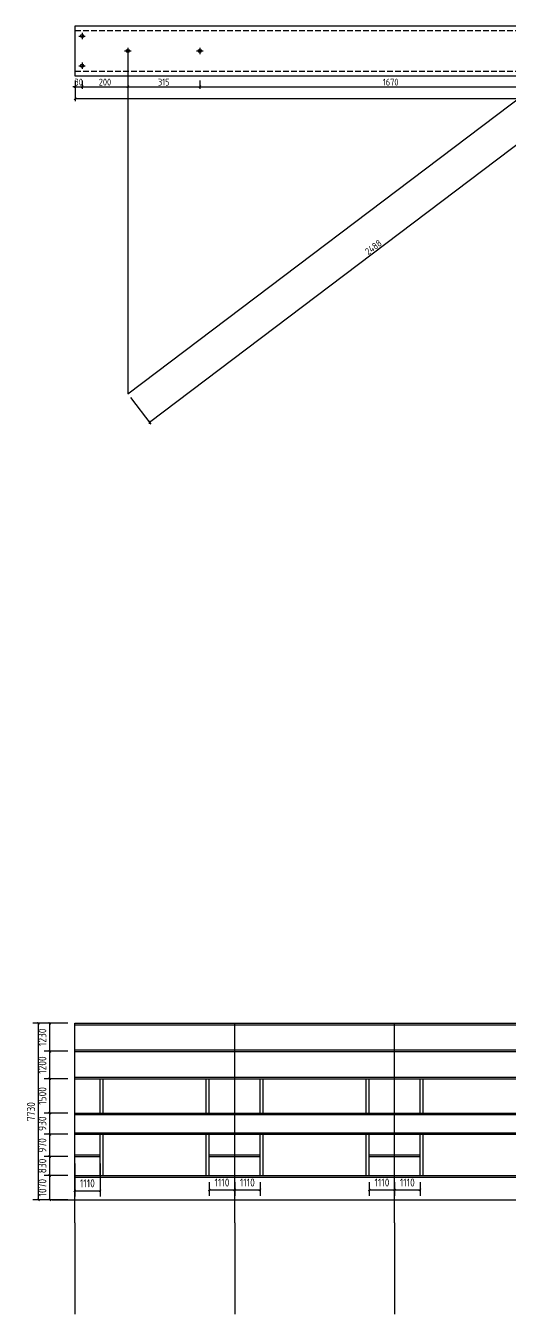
# Model space of a CAD drawing. Extents: x -196983 to 471790, y -783661 to 190401.
# Drawn here: x 210480 to 231681, y -42443 to 13919 of the extents above; entities that cross this region are included whole.
import ezdxf

# ---------------------------------------------------------------- set-up
doc = ezdxf.new("R2010")
doc.units = 0
doc.header["$LTSCALE"] = 1000
doc.header["$MEASUREMENT"] = 0
doc.linetypes.add('DASH', pattern=[0.35, 0.25, -0.1])
for name, color, linetype in [('_TCH_MASK', 7, 'Continuous'), ('AXIS', 3, 'Continuous'), ('DOTE', 1, 'Continuous')]:
    doc.layers.add(name, color=color, linetype=linetype)
doc.styles.get("Standard").update_dxf_attribs({"font": 'gbenor.shx', "bigfont": 'gbcbig.shx'})
doc.dimstyles.get("Standard").update_dxf_attribs({"dimscale": 100, "dimtxt": 3.5, "dimasz": 1, "dimexe": 2.5, "dimexo": 3, "dimgap": 1.5, "dimtad": 1, "dimdec": 0, "dimzin": 0, "dimdsep": 46, "dimtxsty": 'Standard', "dimblk": 'ARCHTICK', "dimcen": 0.09, "dimadec": 0, "dimazin": 0, "dimtfac": 1, "dimtdec": 0, "dimtix": 1, "dimtmove": 2, "dimatfit": 3, "dimfxl": 1, "dimtolj": 1, "dimtzin": 0, "dimarcsym": 0})

# ---------------------------------------------------------------- blocks, each defined once
blk = doc.blocks.new('_ArchTick')
at = {"color": 0, "linetype": 'ByBlock', "const_width": 0.4}
blk.add_lwpolyline([(-0.5, -0.5), (0.5, 0.5)], dxfattribs=at)
blk = doc.blocks.new('*D796')
at = {"layer": '_TCH_MASK', "color": 0, "lineweight": -2}
for p, q in [((212646, 11519), (212646, 11154)), ((212946, 11519), (212946, 11154)), ((212646, 11254), (212546, 11254)), ((212646, 11254), (212946, 11254)), ((212946, 11254), (213046, 11254))]:
    blk.add_line(p, q, dxfattribs=at)
at = {"layer": 'Defpoints', "color": 0}
for p in [(212646, 11719), (212946, 11719), (212946, 11254)]:
    blk.add_point(p, dxfattribs=at)
at = {"layer": '_TCH_MASK', "color": 0, "lineweight": -2, "xscale": 100, "yscale": 100, "zscale": 100}
blk.add_blockref('_ArchTick', (212646, 11254), dxfattribs=at)
at = {"layer": '_TCH_MASK', "color": 0, "lineweight": -2, "xscale": 100, "yscale": 100, "zscale": 100, "rotation": 180}
blk.add_blockref('_ArchTick', (212946, 11254), dxfattribs=at)
at = {"layer": '_TCH_MASK', "color": 0, "lineweight": 15, "insert": (212796, 11454), "char_height": 300, "attachment_point": 5}
blk.add_mtext('\\A1;30', dxfattribs=at)
blk = doc.blocks.new('*D797')
at = {"layer": '_TCH_MASK', "color": 0, "lineweight": -2}
for p, q in [((212946, 11519), (212946, 11154)), ((214946, 11519), (214946, 11154)), ((212946, 11254), (214946, 11254))]:
    blk.add_line(p, q, dxfattribs=at)
at = {"layer": 'Defpoints', "color": 0}
for p in [(212946, 11719), (214946, 11719), (214946, 11254)]:
    blk.add_point(p, dxfattribs=at)
at = {"layer": '_TCH_MASK', "color": 0, "lineweight": -2, "xscale": 100, "yscale": 100, "zscale": 100, "rotation": 180}
blk.add_blockref('_ArchTick', (212946, 11254), dxfattribs=at)
at = {"layer": '_TCH_MASK', "color": 0, "lineweight": -2, "xscale": 100, "yscale": 100, "zscale": 100}
blk.add_blockref('_ArchTick', (214946, 11254), dxfattribs=at)
at = {"layer": '_TCH_MASK', "color": 0, "lineweight": 15, "insert": (213946, 11454), "char_height": 300, "attachment_point": 5}
blk.add_mtext('\\A1;200', dxfattribs=at)
blk = doc.blocks.new('*D798')
at = {"layer": '_TCH_MASK', "color": 0, "lineweight": -2}
for p, q in [((214946, 11519), (214946, 11154)), ((218096, 11519), (218096, 11154)), ((214946, 11254), (218096, 11254))]:
    blk.add_line(p, q, dxfattribs=at)
at = {"layer": 'Defpoints', "color": 0}
for p in [(214946, 11719), (218096, 11719), (218096, 11254)]:
    blk.add_point(p, dxfattribs=at)
at = {"layer": '_TCH_MASK', "color": 0, "lineweight": -2, "xscale": 100, "yscale": 100, "zscale": 100, "rotation": 180}
blk.add_blockref('_ArchTick', (214946, 11254), dxfattribs=at)
at = {"layer": '_TCH_MASK', "color": 0, "lineweight": -2, "xscale": 100, "yscale": 100, "zscale": 100}
blk.add_blockref('_ArchTick', (218096, 11254), dxfattribs=at)
at = {"layer": '_TCH_MASK', "color": 0, "lineweight": 15, "insert": (216521, 11454), "char_height": 300, "attachment_point": 5}
blk.add_mtext('\\A1;315', dxfattribs=at)
blk = doc.blocks.new('*D799')
at = {"layer": '_TCH_MASK', "color": 0, "lineweight": -2}
for p, q in [((218096, 11519), (218096, 11154)), ((234796, 11519), (234796, 11154)), ((218096, 11254), (234796, 11254))]:
    blk.add_line(p, q, dxfattribs=at)
at = {"layer": 'Defpoints', "color": 0}
for p in [(218096, 11719), (234796, 11719), (234796, 11254)]:
    blk.add_point(p, dxfattribs=at)
at = {"layer": '_TCH_MASK', "color": 0, "lineweight": -2, "xscale": 100, "yscale": 100, "zscale": 100, "rotation": 180}
blk.add_blockref('_ArchTick', (218096, 11254), dxfattribs=at)
at = {"layer": '_TCH_MASK', "color": 0, "lineweight": -2, "xscale": 100, "yscale": 100, "zscale": 100}
blk.add_blockref('_ArchTick', (234796, 11254), dxfattribs=at)
at = {"layer": '_TCH_MASK', "color": 0, "lineweight": 15, "insert": (226446, 11454), "char_height": 300, "attachment_point": 5}
blk.add_mtext('\\A1;1670', dxfattribs=at)
blk = doc.blocks.new('*D814')
at = {"layer": '_TCH_MASK', "color": 0, "lineweight": -2}
for p, q in [((212646, 11519), (212646, 10628)), ((282546, 11519), (282546, 10628)), ((282546, 10728), (212646, 10728))]:
    blk.add_line(p, q, dxfattribs=at)
at = {"layer": 'Defpoints', "color": 0}
for p in [(212646, 11719), (282546, 11719), (212646, 10728)]:
    blk.add_point(p, dxfattribs=at)
at = {"layer": '_TCH_MASK', "color": 0, "lineweight": -2, "xscale": 100, "yscale": 100, "zscale": 100, "rotation": 180}
blk.add_blockref('_ArchTick', (212646, 10728), dxfattribs=at)
at = {"layer": '_TCH_MASK', "color": 0, "lineweight": -2, "xscale": 100, "yscale": 100, "zscale": 100}
blk.add_blockref('_ArchTick', (282546, 10728), dxfattribs=at)
at = {"layer": '_TCH_MASK', "color": 0, "lineweight": 15, "insert": (247596, 10928), "char_height": 300, "attachment_point": 5}
blk.add_mtext('\\A1;6990', dxfattribs=at)
blk = doc.blocks.new('*D846')
at = {"layer": 'AXIS', "color": 0, "lineweight": -2}
for p, q in [((212322, -36373), (211280, -36373)), ((211530, -37443), (211530, -36373)), ((212322, -37443), (211280, -37443))]:
    blk.add_line(p, q, dxfattribs=at)
at = {"layer": 'Defpoints', "color": 0}
for p in [(211530, -36373), (212622, -36373), (212622, -37443)]:
    blk.add_point(p, dxfattribs=at)
at = {"layer": 'AXIS', "color": 0, "lineweight": -2, "xscale": 100, "yscale": 100, "zscale": 100}
for p, rotation in [((211530, -36373), 90), ((211530, -37443), 270)]:
    blk.add_blockref('_ArchTick', p, dxfattribs=dict(at, rotation=rotation))
at = {"layer": 'AXIS', "color": 0, "insert": (211205, -36908), "char_height": 350, "attachment_point": 5, "rotation": 90}
blk.add_mtext('\\A1;1070', dxfattribs=at)
blk = doc.blocks.new('*D847')
at = {"layer": 'AXIS', "color": 0, "lineweight": -2}
for p, q in [((212322, -35543), (211280, -35543)), ((211530, -36373), (211530, -35543)), ((212322, -36373), (211280, -36373))]:
    blk.add_line(p, q, dxfattribs=at)
at = {"layer": 'Defpoints', "color": 0}
for p in [(211530, -35543), (212622, -35543), (212622, -36373)]:
    blk.add_point(p, dxfattribs=at)
at = {"layer": 'AXIS', "color": 0, "lineweight": -2, "xscale": 100, "yscale": 100, "zscale": 100}
for p, rotation in [((211530, -35543), 90), ((211530, -36373), 270)]:
    blk.add_blockref('_ArchTick', p, dxfattribs=dict(at, rotation=rotation))
at = {"layer": 'AXIS', "color": 0, "insert": (211205, -35958), "char_height": 350, "attachment_point": 5, "rotation": 90}
blk.add_mtext('\\A1;830', dxfattribs=at)
blk = doc.blocks.new('*D848')
at = {"layer": 'AXIS', "color": 0, "lineweight": -2}
for p, q in [((212322, -34573), (211280, -34573)), ((211530, -35543), (211530, -34573)), ((212322, -35543), (211280, -35543))]:
    blk.add_line(p, q, dxfattribs=at)
at = {"layer": 'Defpoints', "color": 0}
for p in [(211530, -34573), (212622, -34573), (212622, -35543)]:
    blk.add_point(p, dxfattribs=at)
at = {"layer": 'AXIS', "color": 0, "lineweight": -2, "xscale": 100, "yscale": 100, "zscale": 100}
for p, rotation in [((211530, -34573), 90), ((211530, -35543), 270)]:
    blk.add_blockref('_ArchTick', p, dxfattribs=dict(at, rotation=rotation))
at = {"layer": 'AXIS', "color": 0, "insert": (211205, -35058), "char_height": 350, "attachment_point": 5, "rotation": 90}
blk.add_mtext('\\A1;970', dxfattribs=at)
blk = doc.blocks.new('*D849')
at = {"layer": 'AXIS', "color": 0, "lineweight": -2}
for p, q in [((212322, -33643), (211280, -33643)), ((211530, -34573), (211530, -33643)), ((212322, -34573), (211280, -34573))]:
    blk.add_line(p, q, dxfattribs=at)
at = {"layer": 'Defpoints', "color": 0}
for p in [(211530, -33643), (212622, -33643), (212622, -34573)]:
    blk.add_point(p, dxfattribs=at)
at = {"layer": 'AXIS', "color": 0, "lineweight": -2, "xscale": 100, "yscale": 100, "zscale": 100}
for p, rotation in [((211530, -33643), 90), ((211530, -34573), 270)]:
    blk.add_blockref('_ArchTick', p, dxfattribs=dict(at, rotation=rotation))
at = {"layer": 'AXIS', "color": 0, "insert": (211205, -34108), "char_height": 350, "attachment_point": 5, "rotation": 90}
blk.add_mtext('\\A1;930', dxfattribs=at)
blk = doc.blocks.new('*D850')
at = {"layer": 'AXIS', "color": 0, "lineweight": -2}
for p, q in [((212322, -32143), (211280, -32143)), ((211530, -33643), (211530, -32143)), ((212322, -33643), (211280, -33643))]:
    blk.add_line(p, q, dxfattribs=at)
at = {"layer": 'Defpoints', "color": 0}
for p in [(211530, -32143), (212622, -32143), (212622, -33643)]:
    blk.add_point(p, dxfattribs=at)
at = {"layer": 'AXIS', "color": 0, "lineweight": -2, "xscale": 100, "yscale": 100, "zscale": 100}
for p, rotation in [((211530, -32143), 90), ((211530, -33643), 270)]:
    blk.add_blockref('_ArchTick', p, dxfattribs=dict(at, rotation=rotation))
at = {"layer": 'AXIS', "color": 0, "insert": (211205, -32893), "char_height": 350, "attachment_point": 5, "rotation": 90}
blk.add_mtext('\\A1;1500', dxfattribs=at)
blk = doc.blocks.new('*D851')
at = {"layer": 'AXIS', "color": 0, "lineweight": -2}
for p, q in [((212322, -30943), (211280, -30943)), ((211530, -32143), (211530, -30943)), ((212322, -32143), (211280, -32143))]:
    blk.add_line(p, q, dxfattribs=at)
at = {"layer": 'Defpoints', "color": 0}
for p in [(211530, -30943), (212622, -30943), (212622, -32143)]:
    blk.add_point(p, dxfattribs=at)
at = {"layer": 'AXIS', "color": 0, "lineweight": -2, "xscale": 100, "yscale": 100, "zscale": 100}
for p, rotation in [((211530, -30943), 90), ((211530, -32143), 270)]:
    blk.add_blockref('_ArchTick', p, dxfattribs=dict(at, rotation=rotation))
at = {"layer": 'AXIS', "color": 0, "insert": (211205, -31543), "char_height": 350, "attachment_point": 5, "rotation": 90}
blk.add_mtext('\\A1;1200', dxfattribs=at)
blk = doc.blocks.new('*D852')
at = {"layer": 'AXIS', "color": 0, "lineweight": -2}
for p, q in [((212322, -29713), (211280, -29713)), ((211530, -30943), (211530, -29713)), ((212322, -30943), (211280, -30943))]:
    blk.add_line(p, q, dxfattribs=at)
at = {"layer": 'Defpoints', "color": 0}
for p in [(211530, -29713), (212622, -29713), (212622, -30943)]:
    blk.add_point(p, dxfattribs=at)
at = {"layer": 'AXIS', "color": 0, "lineweight": -2, "xscale": 100, "yscale": 100, "zscale": 100}
for p, rotation in [((211530, -29713), 90), ((211530, -30943), 270)]:
    blk.add_blockref('_ArchTick', p, dxfattribs=dict(at, rotation=rotation))
at = {"layer": 'AXIS', "color": 0, "insert": (211205, -30328), "char_height": 350, "attachment_point": 5, "rotation": 90}
blk.add_mtext('\\A1;1230', dxfattribs=at)
blk = doc.blocks.new('*D853')
at = {"layer": 'AXIS', "color": 0, "lineweight": -2}
for p, q in [((212322, -29713), (210785, -29713)), ((211035, -37443), (211035, -29713)), ((212322, -37443), (210785, -37443))]:
    blk.add_line(p, q, dxfattribs=at)
at = {"layer": 'Defpoints', "color": 0}
for p in [(211035, -29713), (212622, -29713), (212622, -37443)]:
    blk.add_point(p, dxfattribs=at)
at = {"layer": 'AXIS', "color": 0, "lineweight": -2, "xscale": 100, "yscale": 100, "zscale": 100}
for p, rotation in [((211035, -29713), 90), ((211035, -37443), 270)]:
    blk.add_blockref('_ArchTick', p, dxfattribs=dict(at, rotation=rotation))
at = {"layer": 'AXIS', "color": 0, "insert": (210710, -33578), "char_height": 350, "attachment_point": 5, "rotation": 90}
blk.add_mtext('\\A1;7730', dxfattribs=at)
blk = doc.blocks.new('*D1120')
at = {"layer": 'AXIS', "color": 0, "lineweight": -2}
for p, q in [((212622, -35843), (212622, -37290)), ((213732, -35843), (213732, -37290)), ((212622, -37040), (213732, -37040))]:
    blk.add_line(p, q, dxfattribs=at)
at = {"layer": 'Defpoints', "color": 0}
for p in [(212622, -35543), (213732, -35543), (213732, -37040)]:
    blk.add_point(p, dxfattribs=at)
at = {"layer": 'AXIS', "color": 0, "lineweight": -2, "xscale": 100, "yscale": 100, "zscale": 100, "rotation": 180}
blk.add_blockref('_ArchTick', (212622, -37040), dxfattribs=at)
at = {"layer": 'AXIS', "color": 0, "lineweight": -2, "xscale": 100, "yscale": 100, "zscale": 100}
blk.add_blockref('_ArchTick', (213732, -37040), dxfattribs=at)
at = {"layer": 'AXIS', "color": 0, "insert": (213177, -36715), "char_height": 350, "attachment_point": 5}
blk.add_mtext('\\A1;1110', dxfattribs=at)
blk = doc.blocks.new('*D1121')
at = {"layer": 'AXIS', "color": 0, "lineweight": -2}
for p, q in [((218512, -36673), (218512, -37257)), ((218512, -37007), (219622, -37007)), ((219622, -36673), (219622, -37257))]:
    blk.add_line(p, q, dxfattribs=at)
at = {"layer": 'Defpoints', "color": 0}
for p in [(218512, -36373), (219622, -36373), (219622, -37007)]:
    blk.add_point(p, dxfattribs=at)
at = {"layer": 'AXIS', "color": 0, "lineweight": -2, "xscale": 100, "yscale": 100, "zscale": 100, "rotation": 180}
blk.add_blockref('_ArchTick', (218512, -37007), dxfattribs=at)
at = {"layer": 'AXIS', "color": 0, "lineweight": -2, "xscale": 100, "yscale": 100, "zscale": 100}
blk.add_blockref('_ArchTick', (219622, -37007), dxfattribs=at)
at = {"layer": 'AXIS', "color": 0, "insert": (219067, -36682), "char_height": 350, "attachment_point": 5}
blk.add_mtext('\\A1;1110', dxfattribs=at)
blk = doc.blocks.new('*D1122')
at = {"layer": 'AXIS', "color": 0, "lineweight": -2}
for p, q in [((219622, -36673), (219622, -37257)), ((219622, -37007), (220732, -37007)), ((220732, -36673), (220732, -37257))]:
    blk.add_line(p, q, dxfattribs=at)
at = {"layer": 'Defpoints', "color": 0}
for p in [(219622, -36373), (220732, -36373), (220732, -37007)]:
    blk.add_point(p, dxfattribs=at)
at = {"layer": 'AXIS', "color": 0, "lineweight": -2, "xscale": 100, "yscale": 100, "zscale": 100, "rotation": 180}
blk.add_blockref('_ArchTick', (219622, -37007), dxfattribs=at)
at = {"layer": 'AXIS', "color": 0, "lineweight": -2, "xscale": 100, "yscale": 100, "zscale": 100}
blk.add_blockref('_ArchTick', (220732, -37007), dxfattribs=at)
at = {"layer": 'AXIS', "color": 0, "insert": (220177, -36682), "char_height": 350, "attachment_point": 5}
blk.add_mtext('\\A1;1110', dxfattribs=at)
blk = doc.blocks.new('*D1123')
at = {"layer": 'AXIS', "color": 0, "lineweight": -2}
for p, q in [((225512, -36673), (225512, -37257)), ((225512, -37007), (226622, -37007)), ((226622, -36673), (226622, -37257))]:
    blk.add_line(p, q, dxfattribs=at)
at = {"layer": 'Defpoints', "color": 0}
for p in [(225512, -36373), (226622, -36373), (226622, -37007)]:
    blk.add_point(p, dxfattribs=at)
at = {"layer": 'AXIS', "color": 0, "lineweight": -2, "xscale": 100, "yscale": 100, "zscale": 100, "rotation": 180}
blk.add_blockref('_ArchTick', (225512, -37007), dxfattribs=at)
at = {"layer": 'AXIS', "color": 0, "lineweight": -2, "xscale": 100, "yscale": 100, "zscale": 100}
blk.add_blockref('_ArchTick', (226622, -37007), dxfattribs=at)
at = {"layer": 'AXIS', "color": 0, "insert": (226067, -36682), "char_height": 350, "attachment_point": 5}
blk.add_mtext('\\A1;1110', dxfattribs=at)
blk = doc.blocks.new('*D1124')
at = {"layer": 'AXIS', "color": 0, "lineweight": -2}
for p, q in [((226622, -36673), (226622, -37257)), ((226622, -37007), (227732, -37007)), ((227732, -36673), (227732, -37257))]:
    blk.add_line(p, q, dxfattribs=at)
at = {"layer": 'Defpoints', "color": 0}
for p in [(226622, -36373), (227732, -36373), (227732, -37007)]:
    blk.add_point(p, dxfattribs=at)
at = {"layer": 'AXIS', "color": 0, "lineweight": -2, "xscale": 100, "yscale": 100, "zscale": 100, "rotation": 180}
blk.add_blockref('_ArchTick', (226622, -37007), dxfattribs=at)
at = {"layer": 'AXIS', "color": 0, "lineweight": -2, "xscale": 100, "yscale": 100, "zscale": 100}
blk.add_blockref('_ArchTick', (227732, -37007), dxfattribs=at)
at = {"layer": 'AXIS', "color": 0, "insert": (227177, -36682), "char_height": 350, "attachment_point": 5}
blk.add_mtext('\\A1;1110', dxfattribs=at)
blk = doc.blocks.new('*D1489')
at = {"layer": '_TCH_MASK', "color": 0, "lineweight": -2}
for p, q in [((234917, 12660), (235798, 11494)), ((215888, -3426), (235738, 11574)), ((215067, -2340), (215948, -3506))]:
    blk.add_line(p, q, dxfattribs=at)
at = {"layer": 'Defpoints', "color": 0}
for p in [(234796, 12819), (235738, 11574), (214946, -2181)]:
    blk.add_point(p, dxfattribs=at)
at = {"layer": '_TCH_MASK', "color": 0, "lineweight": -2, "xscale": 100, "yscale": 100, "zscale": 100}
for p, rotation in [((235738, 11574), 37.07715639441114), ((215888, -3426), 217.0771563944112)]:
    blk.add_blockref('_ArchTick', p, dxfattribs=dict(at, rotation=rotation))
at = {"layer": '_TCH_MASK', "color": 0, "lineweight": 15, "insert": (225692, 4233), "char_height": 300, "attachment_point": 5, "rotation": 37.0772}
blk.add_mtext('\\A1;2488', dxfattribs=at)

msp = doc.modelspace()

# ---------------------------------------------------------------- linework, layer by layer
at = {"color": 3}
for p, q in [((212646.4, 13919.2), (282546.4, 13919.2)), ((212646.4, 11719.2), (212646.4, 13919.2)), ((214946.4, 12819.2), (214946.4, -2180.8)), ((214946.4, -2180.8), (234796.4, 12819.2)), ((282546.4, 11719.2), (212646.4, 11719.2))]:
    msp.add_line(p, q, dxfattribs=at)
at = {"color": 3, "linetype": 'DASH'}
for p, q in [((212646.4, 13719.2), (282546.4, 13719.2)), ((282546.4, 11919.2), (212646.4, 11919.2))]:
    msp.add_line(p, q, dxfattribs=at)
at = {"color": 1}
for p, q in [((212946.4, 13609.2), (212946.4, 13329.2)), ((212806.4, 13469.2), (213086.4, 13469.2)), ((214806.4, 12819.2), (215086.4, 12819.2)), ((214946.4, 12959.2), (214946.4, 12679.2)), ((217956.4, 12819.2), (218236.4, 12819.2)), ((218096.4, 12959.2), (218096.4, 12679.2)), ((212806.4, 12169.2), (213086.4, 12169.2)), ((212946.4, 12309.2), (212946.4, 12029.2))]:
    msp.add_line(p, q, dxfattribs=at)
for centre in [(212946.4, 13469.2), (214946.4, 12819.2), (218096.4, 12819.2), (212946.4, 12169.2)]:
    msp.add_circle(centre, 70, dxfattribs=at)
at = {"layer": 'AXIS', "color": 0}
for p, q in [((212622, -38443.5), (212622, -29713.5)), ((212622, -29713.5), (296622, -29713.5)), ((212622, -29783.5), (296622, -29783.5)), ((219622, -38443.5), (219622, -29713.5)), ((226622, -38443.5), (226622, -29713.5)), ((212622, -30873.5), (296622, -30873.5)), ((212622, -30943.5), (296622, -30943.5)), ((212622, -32073.5), (296622, -32073.5)), ((212622, -32143.5), (296622, -32143.5)), ((213732, -33643.5), (213732, -32143.5)), ((213872, -33643.5), (213872, -32143.5)), ((218372, -33643.5), (218372, -32143.5)), ((218512, -33643.5), (218512, -32143.5)), ((220732, -33643.5), (220732, -32143.5)), ((220872, -33643.5), (220872, -32143.5)), ((225372, -33643.5), (225372, -32143.5)), ((225512, -33643.5), (225512, -32143.5)), ((227732, -33643.5), (227732, -32143.5)), ((227872, -33643.5), (227872, -32143.5)), ((212622, -33643.5), (234982, -33643.5)), ((212622, -33713.5), (234982, -33713.5)), ((212622, -34503.5), (234982, -34503.5)), ((212622, -34573.5), (234982, -34573.5)), ((213732, -36373.5), (213732, -34573.5)), ((213872, -36373.5), (213872, -34573.5)), ((218372, -36373.5), (218372, -34573.5)), ((218512, -36373.5), (218512, -34573.5)), ((220732, -36373.5), (220732, -34573.5)), ((220872, -36373.5), (220872, -34573.5)), ((225372, -36373.5), (225372, -34573.5)), ((225512, -36373.5), (225512, -34573.5)), ((227732, -36373.5), (227732, -34573.5)), ((227872, -36373.5), (227872, -34573.5)), ((212622, -35473.5), (213732, -35473.5)), ((218512, -35473.5), (220732, -35473.5)), ((225512, -35473.5), (227732, -35473.5)), ((212622, -35543.5), (213732, -35543.5)), ((218512, -35543.5), (220732, -35543.5)), ((225512, -35543.5), (227732, -35543.5)), ((212622, -36373.5), (234982, -36373.5)), ((212622, -36443.5), (234982, -36443.5))]:
    msp.add_line(p, q, dxfattribs=at)
at = {"layer": 'AXIS', "color": 3}
for p, q in [((212622, -38443.5), (212622, -42443.5)), ((219622, -38443.5), (219622, -42443.5)), ((226622, -38443.5), (226622, -42443.5))]:
    msp.add_line(p, q, dxfattribs=at)
at = {"layer": 'DOTE', "color": 3}
msp.add_line((211622, -37443.5), (297622, -37443.5), dxfattribs=at)

# ---------------------------------------------------------------- dimensions: what is measured, and where the dimension line sits
at = {"layer": '_TCH_MASK', "color": 6, "lineweight": 15}
dim = msp.add_aligned_dim(p1=(214946.4, -2180.8), p2=(234796.4, 12819.2), distance=-1561.3, dimstyle='Standard', override={"dimtxt": 3, "dimexe": 1, "dimexo": 2, "dimgap": 0.5, "dimlfac": 0.1}, dxfattribs=at)
dim.commit()
dim.dimension.update_dxf_attribs({"geometry": '*D1489', "text_midpoint": (225692.1, 4233.2)})
at = {"layer": '_TCH_MASK', "lineweight": 15}
for base, p1, p2, picture, middle in [((212946.4, 11254.5), (212646.4, 11719.2), (212946.4, 11719.2), '*D796', (212796.4, 11454.5)), ((212646.4, 10727.9), (282546.4, 11719.2), (212646.4, 11719.2), '*D814', (247596.4, 10927.9)), ((214946.4, 11254.5), (212946.4, 11719.2), (214946.4, 11719.2), '*D797', (213946.4, 11454.5)), ((218096.4, 11254.5), (214946.4, 11719.2), (218096.4, 11719.2), '*D798', (216521.4, 11454.5)), ((234796.4, 11254.5), (218096.4, 11719.2), (234796.4, 11719.2), '*D799', (226446.4, 11454.5))]:
    dim = msp.add_linear_dim(base=base, p1=p1, p2=p2, dimstyle='Standard', override={"dimtxt": 3, "dimexe": 1, "dimexo": 2, "dimgap": 0.5, "dimlfac": 0.1}, dxfattribs=at)
    dim.commit()
    dim.dimension.update_dxf_attribs({"geometry": picture, "text_midpoint": middle})
at = {"layer": 'AXIS', "color": 0}
for base, p1, p2, picture, middle in [((211034.7, -29713.5), (212622, -37443.5), (212622, -29713.5), '*D853', (210709.7, -33578.5)), ((211530.4, -29713.5), (212622, -30943.5), (212622, -29713.5), '*D852', (211205.4, -30328.5)), ((211530.4, -30943.5), (212622, -32143.5), (212622, -30943.5), '*D851', (211205.4, -31543.5)), ((211530.4, -32143.5), (212622, -33643.5), (212622, -32143.5), '*D850', (211205.4, -32893.5)), ((211530.4, -33643.5), (212622, -34573.5), (212622, -33643.5), '*D849', (211205.4, -34108.5)), ((211530.4, -34573.5), (212622, -35543.5), (212622, -34573.5), '*D848', (211205.4, -35058.5)), ((211530.4, -35543.5), (212622, -36373.5), (212622, -35543.5), '*D847', (211205.4, -35958.5)), ((211530.4, -36373.5), (212622, -37443.5), (212622, -36373.5), '*D846', (211205.4, -36908.5))]:
    dim = msp.add_linear_dim(base=base, p1=p1, p2=p2, angle=90, dimstyle='Standard', dxfattribs=at)
    dim.commit()
    dim.dimension.update_dxf_attribs({"geometry": picture, "text_midpoint": middle})
for base, p1, p2, picture, middle in [((213732, -37040.5), (212622, -35543.5), (213732, -35543.5), '*D1120', (213177, -36715.5)), ((219622, -37007.5), (218512, -36373.5), (219622, -36373.5), '*D1121', (219067, -36682.5)), ((220732, -37007.5), (219622, -36373.5), (220732, -36373.5), '*D1122', (220177, -36682.5)), ((226622, -37007.5), (225512, -36373.5), (226622, -36373.5), '*D1123', (226067, -36682.5)), ((227732, -37007.5), (226622, -36373.5), (227732, -36373.5), '*D1124', (227177, -36682.5))]:
    dim = msp.add_linear_dim(base=base, p1=p1, p2=p2, dimstyle='Standard', dxfattribs=at)
    dim.commit()
    dim.dimension.update_dxf_attribs({"geometry": picture, "text_midpoint": middle})

doc.saveas('drawing.dxf')
